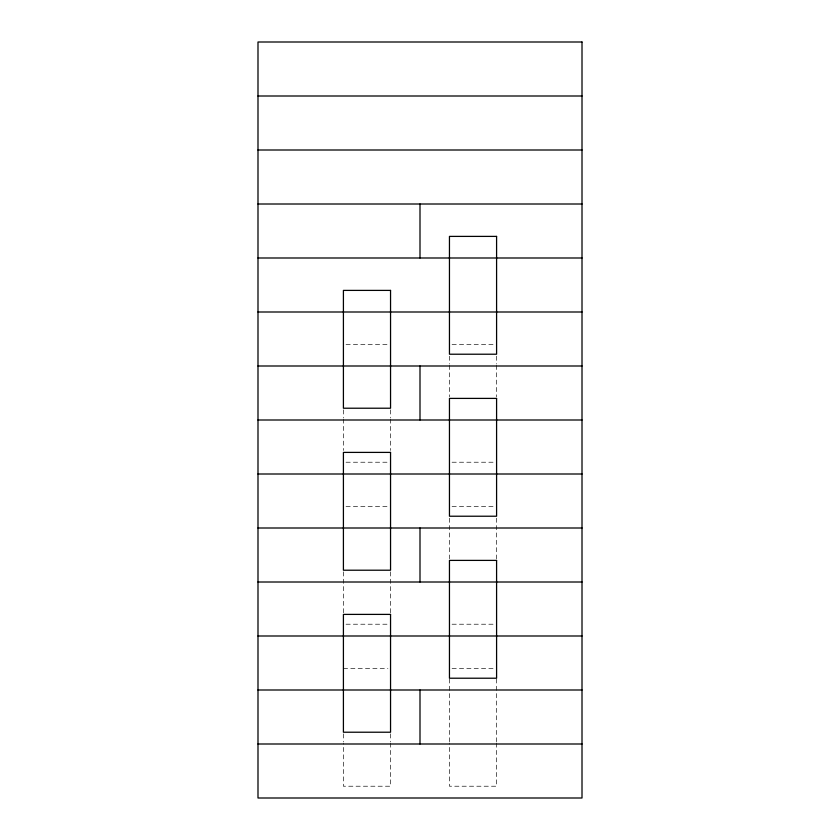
<?xml version="1.0" encoding="UTF-8"?>
<svg xmlns="http://www.w3.org/2000/svg" width="840" height="840" viewBox="0 0 840 840"><rect width="100%" height="100%" fill="white"/><g stroke="black" fill="none" stroke-linecap="round" stroke-linejoin="round"><path stroke-width="0.63" stroke-dasharray="4.2 3.15" d="M346.038 344.4L387.923 344.4M452.078 344.4L493.962 344.4M346.038 462.221L387.923 462.221M452.078 462.221L493.962 462.221M346.038 506.405L387.923 506.405M452.078 506.405L493.962 506.405M346.038 624.215L387.923 624.215M452.078 624.215L493.962 624.215M343.413 668.399L387.923 668.399M452.078 668.399L493.962 668.399M496.587 356.181L496.587 364.035M496.587 365.348L496.587 396.764M496.587 518.186L496.587 558.768M496.587 678.877L496.587 741.71M496.587 743.022L496.587 786.219L449.453 786.219L449.453 743.022M449.453 356.181L449.453 364.035M449.453 365.348L449.453 396.764M449.453 518.186L449.453 558.768M449.453 678.877L449.453 741.71M390.548 409.857L390.548 417.711M390.548 419.013L390.548 450.44M390.548 571.851L390.548 613.746M390.548 733.856L390.548 741.71M390.548 743.022L390.548 786.219L343.413 786.219L343.413 743.022M343.413 409.857L343.413 417.711M343.413 419.013L343.413 450.44M343.413 571.851L343.413 613.746M343.413 733.856L343.413 741.71"/><path stroke-width="1.26" d="M257.995 96.002L582.005 96.002M257.995 150.003L582.005 150.003M257.995 204.005L582.005 204.005M257.995 257.995L582.005 257.995M257.995 311.997L582.005 311.997M257.995 365.999L582.005 365.999M257.995 420L582.005 420M257.995 474.002L582.005 474.002M257.995 528.003L582.005 528.003M257.995 582.005L582.005 582.005M257.995 635.996L582.005 635.996M257.995 689.997L582.005 689.997M257.995 743.999L582.005 743.999M420 204.005L420 257.995M420 365.999L420 420M420 528.003L420 582.005M420 689.997L420 743.999M582.005 42L257.995 42L257.995 798L582.005 798L582.005 42M496.587 236.397L449.453 236.397L449.453 354.218L496.587 354.218L496.587 236.397M390.548 290.399L343.413 290.399L343.413 408.219L390.548 408.219L390.548 290.399M496.587 398.401L449.453 398.401L449.453 516.222L496.587 516.222L496.587 398.401M390.548 452.403L343.413 452.403L343.413 570.213L390.548 570.213L390.548 452.403M496.587 560.396L449.453 560.396L449.453 678.216L496.587 678.216L496.587 560.396M390.548 614.397L343.413 614.397L343.413 732.218L390.548 732.218L390.548 614.397"/></g></svg>
